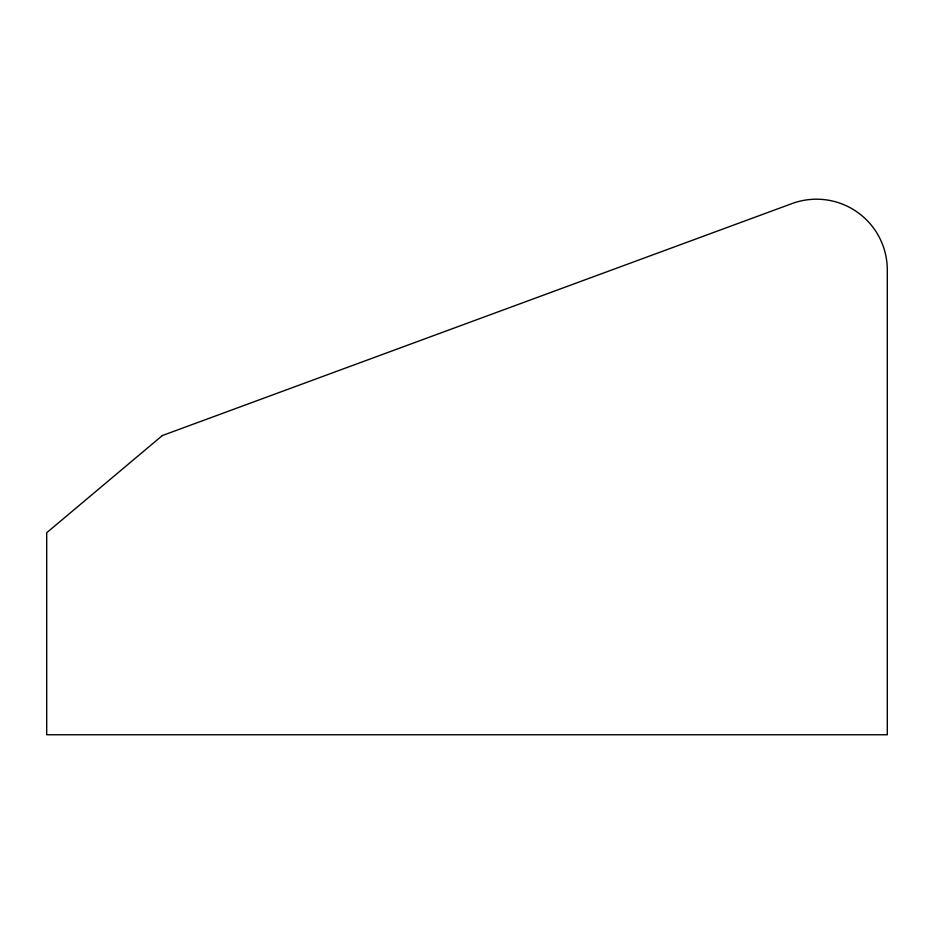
<?xml version="1.0" encoding="UTF-8"?>
<svg xmlns="http://www.w3.org/2000/svg" width="934" height="934" viewBox="0 0 934 934"><rect width="100%" height="100%" fill="white"/><g stroke="black" fill="none" stroke-linecap="round" stroke-linejoin="round"><path stroke-width="1.4" d="M162.329 435.559L46.7 532.73L46.7 734.766L887.3 734.766L887.3 269.984A70.786 70.786 0 0 0 792.044 203.565L162.329 435.559"/></g></svg>
